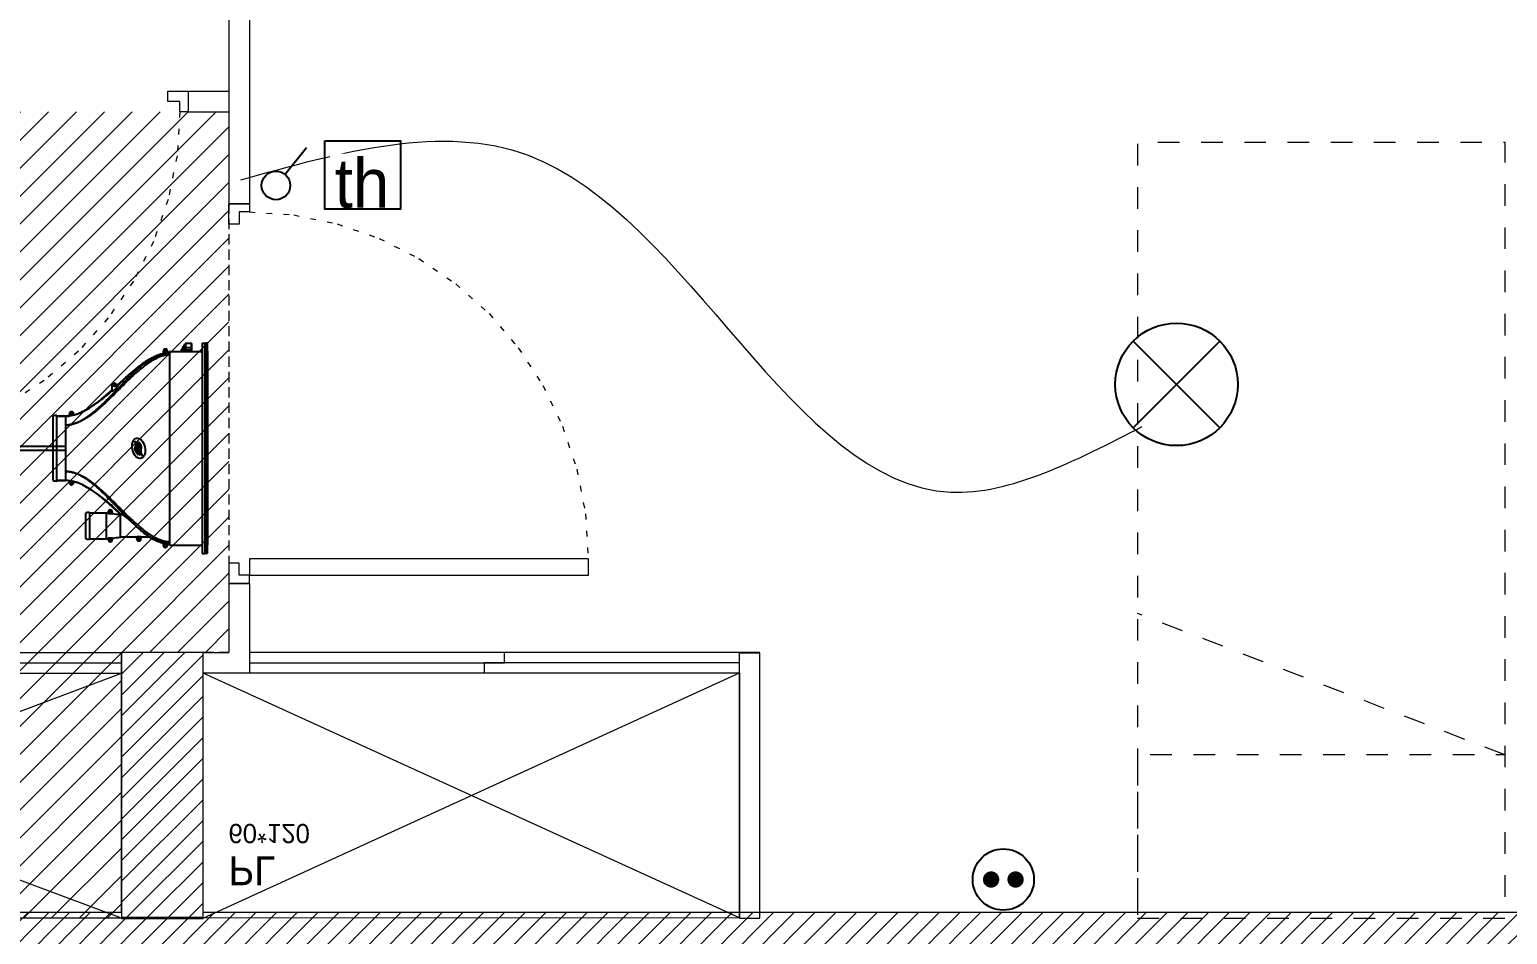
# Model space of a CAD drawing. Header units: centimetres. Extents: x 2666 to 9670, y 1889 to 5633.
# Drawn here: x 7097.7 to 7459.6, y 4221.7 to 4443.3 of the extents above; entities that cross this region are included whole.
import ezdxf

# ---------------------------------------------------------------- set-up
doc = ezdxf.new("R2010")
doc.units = ezdxf.units.CM
doc.header["$LTSCALE"] = 12.7
for name, pattern in [('Style de ligne -13', [0.295276, 0.19685, -0.098425]), ('Style de ligne -18', [0.328084, 0.109361, -0.218723]), ('VW-01', [0.83312, 0.41656, -0.41656])]:
    doc.linetypes.add(name, pattern=pattern)
for name, color, linetype, lineweight in [('B aménagement intérieur', 7, 'Continuous', 5), ('B Faux plafonds', 7, 'Continuous', 5), ('B GÈnÈral', 7, 'Continuous', 5), ('B Général', 7, 'Continuous', 5), ('C ANNOTATIONS-prestations', 7, 'Continuous', 5), ('prlm-ELEC-CFO', 1, 'Continuous', 25)]:
    doc.layers.add(name, color=color, linetype=linetype, lineweight=lineweight)
doc.layers.add('D SURFACES-shab', color=1, linetype='Continuous', lineweight=5, true_color=0xff0000)
doc.layers.add('prlm-CHAUFF', color=4, linetype='Continuous')
doc.styles.add('Eurostile', font='')
doc.styles.add('prlm-elec-cfa', font='comic.ttf', dxfattribs={"height": 12})
doc.styles.get('Eurostile').set_extended_font_data('Eurostile')
pattern_1 = [(45, (0, 0), (2.4253472, -2.6458333), [])]

# ---------------------------------------------------------------- blocks, each defined once
blk = doc.blocks.new('xi.PTCE')
at = {"layer": 'prlm-ELEC-CFO', "color": 0}
for points in [[(-10.61, 10.61), (10.61, -10.61)], [(10.61, 10.61), (-10.61, -10.61)]]:
    blk.add_lwpolyline(points, dxfattribs=at)
at = {"layer": 'prlm-ELEC-CFO', "color": 0, "linetype": 'ByBlock'}
blk.add_circle((0, 0), 15, dxfattribs=at)
blk = doc.blocks.new('xi.SA')
at = {"layer": 'prlm-ELEC-CFO', "color": 0}
blk.add_lwpolyline([(0.2, -1.28), (5.5, 5.28)], dxfattribs=at)
blk.add_circle((-2, -4), 3.5, dxfattribs=at)
blk = doc.blocks.new('xi.PC')
at = {"color": 0, "lineweight": 5}
blk.add_wipeout([(-7.5, -7.5), (7.5, -7.5), (7.5, 7.5), (-7.5, 7.5)], dxfattribs=at).dxf.layer = 'prlm-ELEC-CFO'
at = {"layer": 'prlm-ELEC-CFO', "color": 0, "linetype": 'ByBlock', "lineweight": 5, "const_width": 2}
for points in [[(-4, 0, 1), (-2, 0, 1)], [(2, 0, 1), (4, 0, 1)]]:
    blk.add_lwpolyline(points, format="xyb", close=True, dxfattribs=at)
at = {"layer": 'prlm-ELEC-CFO', "color": 0, "linetype": 'ByBlock', "lineweight": -2}
blk.add_circle((0, 0), 7.5, dxfattribs=at)
blk = doc.blocks.new('Lit 90.190')
at = {"layer": 'B Général', "color": 7, "linetype": 'VW-01', "lineweight": 5}
blk.add_line((45, 54.99), (-45, 20.35), dxfattribs=at)
at = {"layer": 'B Général', "linetype": 'VW-01', "flags": 128}
for points in [[(-45, 95), (45, 95), (45, -95), (-45, -95)], [(-45, 95), (45, 95), (45, 54.99), (-45, 54.99)]]:
    blk.add_lwpolyline(points, close=True, dxfattribs=at)
blk = doc.blocks.new('Groupe-10-1')
at = {"layer": 'B Général', "color": 7, "linetype": 'Continuous', "lineweight": 5}
for p, q in [((227.21, 326.37), (358.54, 266.26)), ((358.54, 326.26), (227.21, 266.31))]:
    blk.add_line(p, q, dxfattribs=at)
at = {"layer": 'B Général', "color": 7, "linetype": 'Continuous', "lineweight": 5, "flags": 128}
blk.add_lwpolyline([(358.54, 266.26), (358.54, 326.26), (227.21, 326.31), (227.21, 266.31)], dxfattribs=at)
at = {"layer": 'B Général', "color": 252, "linetype": 'Continuous', "lineweight": 5, "true_color": 0x888888, "flags": 128}
blk.add_lwpolyline([(358.54, 266.26), (358.54, 261.26), (238.54, 261.26), (238.54, 266.26)], close=True, dxfattribs=at)
at = {"layer": 'B Général', "color": 7, "linetype": 'Continuous', "lineweight": 5, "flags": 128}
for points in [[(358.54, 266.26), (358.54, 263.76), (296.04, 263.76), (296.04, 266.26)], [(301.04, 263.76), (301.04, 261.26), (238.54, 261.26), (238.54, 263.76)]]:
    blk.add_lwpolyline(points, close=True, dxfattribs=at)
at = {"layer": 'B Général', "color": 7, "insert": (233.4, 318.28), "char_height": 7.059, "attachment_point": 1, "line_spacing_factor": 0.894142, "style": 'Eurostile'}
blk.add_mtext('PL', dxfattribs=at)
at = {"layer": 'C ANNOTATIONS-prestations', "insert": (233.4, 305.58), "char_height": 4.706, "attachment_point": 4, "line_spacing_factor": 0.894142, "style": 'Eurostile'}
blk.add_mtext('60*120', dxfattribs=at)
blk = doc.blocks.new('Placard 60.160')
at = {"layer": 'B Général', "color": 7, "linetype": 'Continuous', "lineweight": 5}
for p, q in [((80, 30), (-80, -30)), ((-80, 30), (80, -30))]:
    blk.add_line(p, q, dxfattribs=at)
at = {"layer": 'B Général', "color": 7, "linetype": 'Continuous', "lineweight": 5, "flags": 128}
blk.add_lwpolyline([(80, -30), (80, 30), (-80, 30), (-80, -30)], dxfattribs=at)
at = {"layer": 'B Général', "color": 252, "linetype": 'Continuous', "lineweight": 5, "true_color": 0x888888, "flags": 128}
blk.add_lwpolyline([(80, -30), (80, -35), (-80, -35), (-80, -30)], close=True, dxfattribs=at)
at = {"layer": 'B Général', "color": 7, "linetype": 'Continuous', "lineweight": 5, "flags": 128}
for points in [[(2.5, -32.5), (2.5, -35), (-80, -35), (-80, -32.5)], [(80, -30), (80, -32.5), (-2.5, -32.5), (-2.5, -30)]]:
    blk.add_lwpolyline(points, close=True, dxfattribs=at)
at = {"layer": 'B Général', "color": 7, "insert": (-76.72, 17.52), "char_height": 7.059, "attachment_point": 1, "line_spacing_factor": 0.894142, "style": 'Eurostile'}
blk.add_mtext('Pl.', dxfattribs=at)
at = {"layer": 'C ANNOTATIONS-prestations', "insert": (-76.72, 6.72), "char_height": 4.706, "attachment_point": 4, "line_spacing_factor": 0.894142, "style": 'Eurostile'}
blk.add_mtext('60*160', dxfattribs=at)

msp = doc.modelspace()

# ---------------------------------------------------------------- hatches: boundary and pattern name
at = {"layer": 'B Faux plafonds', "linetype": 'Continuous', "lineweight": 5, "true_color": 0xaaaaaa}
h = msp.add_hatch(dxfattribs=at)
h.set_pattern_fill('F_P__SOFFITE', color=253, style=0, pattern_type=2)
h.set_pattern_definition([(45, (0, 0.2205), (-3.5277778, 3.3072917), [])])
h.paths.add_polyline_path([(6852.89, 4471.39), (6928.53, 4471.39), (6928.53, 4393.39), (6935.53, 4393.39), (6935.53, 4423.22), (7146.53, 4423.22), (7146.53, 4290.76), (7120.2, 4290.76), (7120.2, 4225.66), (6805.89, 4225.66), (6805.89, 4300.39), (6456.27, 4300.39), (6456.27, 4610.39), (6576.26, 4610.39), (6576.27, 4420.39), (6696.27, 4420.39), (6696.27, 4393.39), (6696.34, 4393.39), (6696.34, 4393.39), (6852.89, 4393.39)])
at = {"layer": 'B GÈnÈral', "linetype": 'Continuous', "lineweight": 5}
h = msp.add_hatch(dxfattribs=at)
h.set_pattern_fill('50_BETON', style=0, pattern_type=2)
h.set_pattern_definition(pattern_1)
h.paths.add_polyline_path([(7120.2, 4290.76), (7120.2, 4227.12), (7140.2, 4227.12), (7140.2, 4290.76)])
h = msp.add_hatch(dxfattribs=at)
h.set_pattern_fill('50_BETON', style=0, pattern_type=2)
h.set_pattern_definition(pattern_1)
h.paths.add_polyline_path([(7614.48, 4227.12), (6805.89, 4227.12), (6805.89, 4209.12), (7614.48, 4209.12)])

# ---------------------------------------------------------------- linework, layer by layer
at = {"layer": 'B aménagement intérieur', "color": 7, "linetype": 'Style de ligne -13', "lineweight": 5}
for p, q in [((7146.53, 4423.22), (7146.53, 4290.76)), ((7146.53, 4290.76), (7120.2, 4290.76)), ((7120.2, 4290.76), (7120.2, 4225.66)), ((7120.2, 4225.66), (6805.89, 4225.66))]:
    msp.add_line(p, q, dxfattribs=at)
at = {"layer": 'B Général', "color": 7, "linetype": 'Continuous', "lineweight": 13}
for p, q in [((7146.53, 4490.66), (7146.53, 4400.66)), ((7151.53, 4485.66), (7151.53, 4400.66)), ((7136.53, 4428.22), (7146.53, 4428.22)), ((7136.53, 4423.22), (7146.53, 4423.22)), ((7146.53, 4307.66), (7146.53, 4290.76)), ((7151.53, 4307.66), (7151.53, 4285.76)), ((7140.2, 4290.76), (7146.53, 4290.76)), ((7271.53, 4225.66), (7271.53, 4290.66)), ((7276.53, 4225.66), (7276.53, 4290.66)), ((7140.2, 4285.76), (7151.53, 4285.76))]:
    msp.add_line(p, q, dxfattribs=at)
at = {"layer": 'B Général', "color": 7, "linetype": 'Continuous', "lineweight": 5}
for p, q in [((7146.53, 4490.66), (7146.53, 4400.66)), ((7151.53, 4485.66), (7151.53, 4400.66)), ((7136.53, 4428.22), (7146.53, 4428.22)), ((7136.53, 4428.22), (7136.53, 4423.22)), ((7136.53, 4423.22), (7146.53, 4423.22)), ((7151.53, 4400.66), (7146.53, 4400.66)), ((7149.03, 4312.66), (7146.53, 4312.66)), ((7146.53, 4312.66), (7146.53, 4307.66)), ((7149.03, 4309.66), (7149.03, 4312.66)), ((7146.53, 4307.66), (7146.53, 4290.76)), ((7151.53, 4307.66), (7146.53, 4307.66)), ((7146.53, 4307.66), (7151.53, 4307.66)), ((7151.53, 4309.66), (7149.03, 4309.66)), ((7151.53, 4307.66), (7151.53, 4309.66)), ((7151.53, 4307.66), (7151.53, 4285.76)), ((7140.2, 4290.76), (7120.2, 4290.76)), ((7120.2, 4227.12), (7120.2, 4290.76)), ((7140.2, 4227.12), (7140.2, 4290.76)), ((7140.2, 4290.76), (7146.53, 4290.76)), ((7271.53, 4290.66), (7276.53, 4290.66)), ((7271.53, 4225.66), (7271.53, 4290.66)), ((7276.53, 4225.66), (7276.53, 4290.66)), ((7140.2, 4285.76), (7151.53, 4285.76)), ((6805.89, 4227.12), (7120.2, 4227.12)), ((7140.2, 4227.12), (7614.48, 4227.12)), ((7271.53, 4225.66), (7276.53, 4225.66))]:
    msp.add_line(p, q, dxfattribs=at)
at = {"layer": 'B Général', "linetype": 'Style de ligne -18', "lineweight": 5}
for p, q in [((7134.53, 4423.22), (7133.81, 4412.39)), ((7133.81, 4412.39), (7131.64, 4401.74)), ((7131.64, 4401.74), (7128.06, 4391.46)), ((7151.53, 4398.66), (7162.37, 4397.93)), ((7173.01, 4395.76), (7183.29, 4392.19)), ((7128.06, 4391.46), (7123.14, 4381.72)), ((7183.29, 4392.19), (7193.03, 4387.27)), ((7193.03, 4387.27), (7202.06, 4381.09)), ((7123.14, 4381.72), (7116.97, 4372.7)), ((7202.06, 4381.09), (7210.22, 4373.76)), ((7116.97, 4372.7), (7109.64, 4364.53)), ((7210.22, 4373.76), (7217.38, 4365.4)), ((7217.38, 4365.4), (7223.41, 4356.16)), ((7109.64, 4364.53), (7101.28, 4357.38)), ((7101.28, 4357.38), (7092.03, 4351.34)), ((7223.41, 4356.16), (7228.21, 4346.19)), ((7228.21, 4346.19), (7231.7, 4335.66)), ((7231.7, 4335.66), (7233.82, 4324.75)), ((7233.82, 4324.75), (7234.53, 4313.66))]:
    msp.add_line(p, q, dxfattribs=at)
at = {"layer": 'B Général'}
for p, q in [((7234.53, 4313.66), (7151.53, 4313.66)), ((7151.53, 4313.66), (7151.53, 4309.66)), ((7234.53, 4309.66), (7234.53, 4313.66)), ((7151.53, 4309.66), (7234.53, 4309.66))]:
    msp.add_line(p, q, dxfattribs=at)
at = {"layer": 'B Général', "color": 7, "linetype": 'Continuous', "lineweight": 18}
for p, q in [((7120.2, 4227.12), (7120.2, 4290.76)), ((7140.2, 4227.12), (7140.2, 4290.76)), ((6805.89, 4227.12), (7120.2, 4227.12)), ((7140.2, 4227.12), (7614.48, 4227.12))]:
    msp.add_line(p, q, dxfattribs=at)
at = {"layer": 'B Général', "color": 7, "linetype": 'Continuous', "lineweight": 35}
msp.add_line((7140.2, 4225.66), (7120.2, 4225.66), dxfattribs=at)
at = {"layer": 'B Général', "color": 7, "linetype": 'Continuous', "lineweight": 5, "flags": 128}
for points in [[(7136.53, 4423.22), (7134.53, 4423.22), (7134.53, 4425.72), (7131.53, 4425.72), (7131.53, 4428.22), (7136.53, 4428.22), (7136.53, 4428.22), (7136.53, 4428.22), (7136.53, 4423.94), (7136.53, 4423.94)], [(7151.53, 4400.66), (7151.53, 4398.66), (7149.03, 4398.66), (7149.03, 4395.66), (7146.53, 4395.66), (7146.53, 4400.66), (7146.53, 4400.66), (7146.53, 4400.66), (7150.82, 4400.66), (7150.82, 4400.66)]]:
    msp.add_lwpolyline(points, close=True, dxfattribs=at)
at = {"layer": 'D SURFACES-shab', "lineweight": 18}
for p, q in [((7120.2, 4290.76), (7120.2, 4225.66)), ((7276.53, 4290.76), (7271.53, 4290.76)), ((7140.2, 4285.76), (7151.53, 4285.76)), ((7120.2, 4225.66), (6805.89, 4225.66))]:
    msp.add_line(p, q, dxfattribs=at)
at = {"layer": 'prlm-CHAUFF', "ltscale": 50}
for p, q in [((7135.1, 4365.13), (7135.06, 4365.11)), ((7135.6, 4365.13), (7135.1, 4365.13)), ((7135.1, 4365.13), (7135.11, 4365.13)), ((7135.13, 4365.21), (7135.49, 4365.82)), ((7135.17, 4365.19), (7135.13, 4365.21)), ((7135.49, 4364.96), (7135.15, 4364.48)), ((7135.52, 4365.79), (7135.17, 4365.19)), ((7135.17, 4365.19), (7135.63, 4365.19)), ((7135.54, 4364.84), (7135.3, 4364.48)), ((7135.49, 4365.82), (7135.5, 4365.83)), ((7135.49, 4365.82), (7135.52, 4365.79)), ((7135.5, 4364.98), (7135.49, 4364.96)), ((7135.5, 4365.83), (7135.72, 4366.17)), ((7135.5, 4365.83), (7135.53, 4365.79)), ((7135.72, 4365.31), (7135.5, 4364.98)), ((7135.71, 4365.79), (7135.52, 4365.79)), ((7135.53, 4365.79), (7135.52, 4365.79)), ((7135.7, 4366.06), (7135.53, 4365.79)), ((7135.53, 4365.79), (7135.71, 4365.79)), ((7135.92, 4365.42), (7135.54, 4364.84)), ((7137.36, 4364.84), (7135.54, 4364.84)), ((7135.92, 4365.42), (7135.94, 4365.49)), ((7137.36, 4365.42), (7135.92, 4365.42)), ((7137.31, 4366.48), (7135.94, 4366.48)), ((7135.94, 4365.49), (7137.31, 4365.49)), ((7137.31, 4365.49), (7137.31, 4366.48)), ((7137.31, 4366.48), (7137.36, 4366.44)), ((7137.31, 4365.49), (7137.36, 4365.42)), ((7137.36, 4366.44), (7137.36, 4366.44)), ((7137.36, 4366.44), (7137.36, 4365.41)), ((7137.45, 4366.33), (7137.36, 4366.42)), ((7137.45, 4366.29), (7137.36, 4366.38)), ((7137.45, 4366.22), (7137.36, 4366.31)), ((7137.45, 4366.14), (7137.36, 4366.23)), ((7137.45, 4366.03), (7137.36, 4366.12)), ((7137.45, 4365.91), (7137.36, 4366)), ((7137.45, 4365.76), (7137.36, 4365.85)), ((7137.36, 4365.68), (7137.45, 4365.76)), ((7137.45, 4365.59), (7137.36, 4365.68)), ((7137.36, 4365.5), (7137.45, 4365.59)), ((7137.45, 4365.41), (7137.36, 4365.5)), ((7137.36, 4365.41), (7137.36, 4365.42)), ((7137.36, 4365.41), (7137.36, 4364.84)), ((7137.36, 4365.32), (7137.45, 4365.41)), ((7137.45, 4365.14), (7137.36, 4365.23)), ((7137.36, 4365.05), (7137.45, 4365.14)), ((7137.45, 4364.9), (7137.36, 4364.99)), ((7137.36, 4364.81), (7137.45, 4364.9)), ((7137.36, 4364.48), (7137.36, 4364.84)), ((7137.37, 4365.83), (7137.45, 4365.91)), ((7137.45, 4365.26), (7137.37, 4365.33)), ((7137.38, 4365.97), (7137.45, 4366.03)), ((7137.38, 4365.48), (7137.45, 4365.55)), ((7137.45, 4365.01), (7137.38, 4365.08)), ((7137.39, 4366.08), (7137.45, 4366.14)), ((7137.39, 4365.2), (7137.45, 4365.26)), ((7137.39, 4364.96), (7137.45, 4365.01)), ((7137.4, 4366.18), (7137.45, 4366.22)), ((7137.41, 4366.25), (7137.45, 4366.29)), ((7137.45, 4366.07), (7137.41, 4366.1)), ((7137.45, 4365.83), (7137.41, 4365.87)), ((7137.41, 4365.79), (7137.45, 4365.83)), ((7137.45, 4365.55), (7137.42, 4365.57)), ((7137.43, 4366.31), (7137.45, 4366.33)), ((7137.43, 4366.05), (7137.45, 4366.07)), ((7139.96, 4366.53), (7140.69, 4366.53)), ((7139.96, 4366.53), (7139.96, 4315.03)), ((7140.69, 4315.03), (7140.69, 4366.53)), ((7140.69, 4366.53), (7140.77, 4366.53)), ((7141.26, 4366.53), (7140.77, 4366.53)), ((7140.77, 4366.53), (7140.77, 4315.03)), ((7141.26, 4315.03), (7141.26, 4366.53)), ((7130.46, 4363.96), (7130.46, 4364.58)), ((7130.8, 4364.63), (7130.91, 4364.63)), ((7130.8, 4364.53), (7130.8, 4364.63)), ((7130.91, 4364.53), (7130.8, 4364.53)), ((7130.91, 4364.73), (7131.01, 4364.73)), ((7130.91, 4364.63), (7130.91, 4364.73)), ((7130.91, 4364.42), (7130.91, 4364.53)), ((7131.01, 4364.42), (7130.91, 4364.42)), ((7131.01, 4364.73), (7131.01, 4364.63)), ((7131.01, 4364.63), (7131.11, 4364.63)), ((7131.11, 4364.53), (7131.01, 4364.53)), ((7131.01, 4364.53), (7131.01, 4364.42)), ((7131.11, 4364.63), (7131.11, 4364.53)), ((7131.46, 4364.58), (7131.46, 4364.13)), ((7131.54, 4364.14), (7131.46, 4364.13)), ((7131.96, 4364.48), (7139.96, 4364.48)), ((7131.96, 4364.48), (7131.96, 4317.08)), ((7137.45, 4364.66), (7137.36, 4364.75)), ((7137.36, 4364.57), (7137.45, 4364.66)), ((7137.39, 4364.48), (7137.36, 4364.51)), ((7140.95, 4364.53), (7140.95, 4317.03)), ((7140.95, 4364.53), (7141.02, 4364.53)), ((7141.02, 4364.53), (7140.95, 4364.33)), ((7141.02, 4317.03), (7141.02, 4364.53)), ((7141.07, 4364.53), (7141.07, 4317.03)), ((7141.07, 4364.53), (7141.12, 4364.53)), ((7141.12, 4364.53), (7141.07, 4364.37)), ((7141.12, 4317.03), (7141.12, 4364.53)), ((7141.15, 4364.53), (7141.15, 4317.03)), ((7141.15, 4364.53), (7141.19, 4364.53)), ((7141.19, 4364.53), (7141.15, 4364.42)), ((7141.19, 4317.03), (7141.19, 4364.53)), ((7141.22, 4364.53), (7141.22, 4317.03)), ((7141.22, 4364.53), (7141.24, 4364.53)), ((7141.24, 4364.53), (7141.22, 4364.46)), ((7141.24, 4317.03), (7141.24, 4364.53)), ((7141.25, 4364.53), (7141.25, 4317.03)), ((7141.25, 4364.53), (7141.26, 4364.53)), ((7141.26, 4364.53), (7141.25, 4364.5)), ((7141.26, 4317.03), (7141.26, 4364.53)), ((7117.96, 4354.6), (7117.96, 4356.22)), ((7118.96, 4355.6), (7117.96, 4354.6)), ((7118.3, 4356.27), (7118.41, 4356.27)), ((7118.3, 4356.17), (7118.3, 4356.27)), ((7118.41, 4356.17), (7118.3, 4356.17)), ((7118.41, 4356.37), (7118.51, 4356.37)), ((7118.41, 4356.27), (7118.41, 4356.37)), ((7118.41, 4356.06), (7118.41, 4356.17)), ((7118.51, 4356.06), (7118.41, 4356.06)), ((7118.51, 4356.37), (7118.51, 4356.27)), ((7118.51, 4356.27), (7118.61, 4356.27)), ((7118.61, 4356.17), (7118.51, 4356.17)), ((7118.51, 4356.17), (7118.51, 4356.06)), ((7118.61, 4356.27), (7118.61, 4356.17)), ((7118.96, 4356.22), (7118.96, 4355.6)), ((7103.46, 4332.88), (7103.46, 4348.68)), ((7104.36, 4332.78), (7104.36, 4348.78)), ((7104.36, 4348.68), (7106.46, 4348.68)), ((7106.46, 4348.68), (7104.36, 4348.68)), ((7106.46, 4348.68), (7106.46, 4346.45)), ((7107.46, 4348.68), (7107.46, 4349.23)), ((7107.78, 4348.73), (7107.46, 4348.68)), ((7108.46, 4348.93), (7107.78, 4348.73)), ((7107.8, 4349.18), (7107.8, 4349.28)), ((7107.8, 4349.28), (7107.91, 4349.28)), ((7107.91, 4349.18), (7107.8, 4349.18)), ((7107.91, 4349.39), (7108.01, 4349.39)), ((7107.91, 4349.28), (7107.91, 4349.39)), ((7107.91, 4349.08), (7107.91, 4349.18)), ((7108.01, 4349.08), (7107.91, 4349.08)), ((7108.01, 4349.39), (7108.01, 4349.28)), ((7108.01, 4349.28), (7108.11, 4349.28)), ((7108.01, 4349.18), (7108.01, 4349.08)), ((7108.11, 4349.18), (7108.01, 4349.18)), ((7108.11, 4349.28), (7108.11, 4349.18)), ((7108.46, 4349.23), (7108.46, 4348.93)), ((7110.94, 4349.89), (7110.94, 4349.86)), ((7111.48, 4350.18), (7111.48, 4350.16)), ((7106.46, 4346.45), (7106.46, 4335.11)), ((7065.15, 4341.28), (7106.46, 4341.28)), ((7065.57, 4340.28), (7106.46, 4340.28)), ((7104.36, 4332.88), (7106.46, 4332.88)), ((7106.46, 4332.88), (7104.36, 4332.88)), ((7106.46, 4335.11), (7106.46, 4332.88)), ((7107.46, 4332.87), (7107.78, 4332.82)), ((7107.46, 4332.87), (7107.46, 4332.32)), ((7108.46, 4332.62), (7107.78, 4332.82)), ((7107.8, 4332.27), (7107.8, 4332.37)), ((7107.8, 4332.37), (7107.91, 4332.37)), ((7107.91, 4332.27), (7107.8, 4332.27)), ((7107.91, 4332.47), (7108.01, 4332.47)), ((7107.91, 4332.37), (7107.91, 4332.47)), ((7107.91, 4332.16), (7107.91, 4332.27)), ((7108.01, 4332.47), (7108.01, 4332.37)), ((7108.01, 4332.37), (7108.11, 4332.37)), ((7108.01, 4332.27), (7108.01, 4332.16)), ((7108.11, 4332.27), (7108.01, 4332.27)), ((7108.11, 4332.37), (7108.11, 4332.27)), ((7108.46, 4332.32), (7108.46, 4332.62)), ((7108.01, 4332.16), (7107.91, 4332.16)), ((7111.48, 4331.37), (7111.48, 4331.37)), ((7112.36, 4325.03), (7112.36, 4318.53)), ((7116.96, 4324.74), (7116.96, 4325.18)), ((7117.3, 4325.23), (7117.41, 4325.23)), ((7117.3, 4325.13), (7117.3, 4325.23)), ((7117.41, 4325.13), (7117.3, 4325.13)), ((7117.41, 4325.33), (7117.51, 4325.33)), ((7117.41, 4325.23), (7117.41, 4325.33)), ((7117.41, 4325.02), (7117.41, 4325.13)), ((7117.51, 4325.02), (7117.41, 4325.02)), ((7117.51, 4325.33), (7117.51, 4325.23)), ((7117.51, 4325.23), (7117.61, 4325.23)), ((7117.61, 4325.13), (7117.51, 4325.13)), ((7117.51, 4325.13), (7117.51, 4325.02)), ((7117.61, 4325.23), (7117.61, 4325.13)), ((7120.11, 4324.58), (7117.96, 4326.65)), ((7117.96, 4326.65), (7120.11, 4324.58)), ((7117.96, 4325.18), (7117.96, 4324.63)), ((7111.46, 4318.63), (7111.46, 4324.93)), ((7112.36, 4324.93), (7116.46, 4324.93)), ((7112.36, 4324.93), (7116.46, 4324.93)), ((7116.46, 4324.93), (7116.46, 4318.63)), ((7117.9, 4324.63), (7116.96, 4324.74)), ((7117.96, 4324.63), (7117.9, 4324.63)), ((7120.11, 4324.58), (7119.96, 4324.58)), ((7119.96, 4318.98), (7119.96, 4324.58)), ((7120.11, 4324.58), (7119.96, 4324.58)), ((7112.36, 4318.63), (7116.46, 4318.63)), ((7112.36, 4318.63), (7116.46, 4318.63)), ((7116.96, 4318.81), (7117.9, 4318.93)), ((7116.96, 4318.38), (7116.96, 4318.81)), ((7117.3, 4318.33), (7117.3, 4318.43)), ((7117.3, 4318.43), (7117.41, 4318.43)), ((7117.41, 4318.33), (7117.3, 4318.33)), ((7117.41, 4318.53), (7117.51, 4318.53)), ((7117.41, 4318.43), (7117.41, 4318.53)), ((7117.41, 4318.22), (7117.41, 4318.33)), ((7117.51, 4318.22), (7117.41, 4318.22)), ((7117.51, 4318.53), (7117.51, 4318.43)), ((7117.51, 4318.43), (7117.61, 4318.43)), ((7117.51, 4318.33), (7117.51, 4318.22)), ((7117.61, 4318.33), (7117.51, 4318.33)), ((7117.61, 4318.43), (7117.61, 4318.33)), ((7117.9, 4318.93), (7117.96, 4318.93)), ((7117.96, 4318.93), (7117.96, 4318.38)), ((7123.96, 4318.98), (7119.96, 4318.98)), ((7123.96, 4318.98), (7119.96, 4318.98)), ((7123.96, 4319.13), (7124.96, 4319.13)), ((7123.96, 4318.58), (7123.96, 4319.13)), ((7124.3, 4318.53), (7124.3, 4318.63)), ((7124.3, 4318.63), (7124.41, 4318.63)), ((7124.41, 4318.53), (7124.3, 4318.53)), ((7124.41, 4318.73), (7124.51, 4318.73)), ((7124.41, 4318.63), (7124.41, 4318.73)), ((7124.41, 4318.42), (7124.41, 4318.53)), ((7124.51, 4318.42), (7124.41, 4318.42)), ((7124.51, 4318.73), (7124.51, 4318.63)), ((7124.51, 4318.63), (7124.61, 4318.63)), ((7124.61, 4318.53), (7124.51, 4318.53)), ((7124.51, 4318.53), (7124.51, 4318.42)), ((7124.61, 4318.63), (7124.61, 4318.53)), ((7124.96, 4319.13), (7124.96, 4318.58)), ((7127.08, 4318.98), (7124.96, 4318.98)), ((7127.08, 4318.98), (7124.96, 4318.98)), ((7130.46, 4316.98), (7130.46, 4317.59)), ((7130.8, 4317.03), (7130.91, 4317.03)), ((7130.8, 4316.93), (7130.8, 4317.03)), ((7130.91, 4316.93), (7130.8, 4316.93)), ((7130.91, 4317.13), (7131.01, 4317.13)), ((7130.91, 4317.03), (7130.91, 4317.13)), ((7130.91, 4316.82), (7130.91, 4316.93)), ((7131.01, 4316.82), (7130.91, 4316.82)), ((7131.01, 4317.13), (7131.01, 4317.03)), ((7131.01, 4317.03), (7131.11, 4317.03)), ((7131.11, 4316.93), (7131.01, 4316.93)), ((7131.01, 4316.93), (7131.01, 4316.82)), ((7131.11, 4317.03), (7131.11, 4316.93)), ((7131.54, 4317.41), (7131.46, 4317.42)), ((7131.46, 4317.42), (7131.46, 4316.98)), ((7131.96, 4317.08), (7139.96, 4317.08)), ((7139.96, 4315.03), (7140.69, 4315.03)), ((7140.77, 4315.03), (7140.69, 4315.03)), ((7141.26, 4315.03), (7140.77, 4315.03)), ((7140.95, 4317.23), (7141.02, 4317.03)), ((7141.02, 4317.03), (7140.95, 4317.03)), ((7141.07, 4317.18), (7141.12, 4317.03)), ((7141.12, 4317.03), (7141.07, 4317.03)), ((7141.15, 4317.14), (7141.19, 4317.03)), ((7141.19, 4317.03), (7141.15, 4317.03)), ((7141.22, 4317.09), (7141.24, 4317.03)), ((7141.24, 4317.03), (7141.22, 4317.03)), ((7141.25, 4317.05), (7141.26, 4317.03)), ((7141.26, 4317.03), (7141.25, 4317.03))]:
    msp.add_line(p, q, dxfattribs=at)
for centre, radius in [((7130.96, 4364.58), 0.3), ((7130.96, 4364.58), 0.25), ((7118.46, 4356.22), 0.3), ((7118.46, 4356.22), 0.25), ((7107.96, 4349.23), 0.3), ((7107.96, 4349.23), 0.25), ((7107.96, 4332.32), 0.3), ((7107.96, 4332.32), 0.25), ((7117.46, 4325.18), 0.3), ((7117.46, 4325.18), 0.25), ((7117.46, 4318.38), 0.3), ((7117.46, 4318.38), 0.25), ((7124.46, 4318.58), 0.3), ((7124.46, 4318.58), 0.25), ((7130.96, 4316.98), 0.3), ((7130.96, 4316.98), 0.25)]:
    msp.add_circle(centre, radius, dxfattribs=at)
for centre, radius, start, end in [((7130.96, 4364.58), 0.5, 0, 180), ((7147.19, 4358.42), 13.85, 151.9182, 154.0515), ((7146.84, 4358.54), 13.43, 152.115, 153.7632), ((7145.99, 4359.06), 12.5, 151.3177, 151.5903), ((7134.5, 4365.53), 0.703, 323.033, 332.9325), ((7134.85, 4365.5), 0.448, 304.6713, 315.4982), ((7135.04, 4366.66), 0.836, 324.1326, 329.2425), ((7145.99, 4359.06), 12.5, 143.7494, 145.0637), ((7091.9, 4383.91), 39, 300.1399, 310.6113), ((7091.89, 4383.91), 39, 302.5506, 310.6113), ((7109.86, 4363.29), 11.66, 309.5755, 314.0299), ((7109.63, 4363.54), 11.99, 309.6381, 313.9674), ((7118.46, 4356.22), 0.5, 0, 180), ((7104.98, 4361.88), 13.43, 282.9954, 306.0824), ((7104.12, 4346.79), 2, 83.2559, 109.4245), ((7104.12, 4346.79), 2, 83.2559, 109.4245), ((7106.45, 4356.44), 7.77, 270.0577, 277.4544), ((7106.45, 4356.5), 7.82, 270.0736, 277.4237), ((7106.47, 4355.89), 7.25, 269.9215, 277.8382), ((7107.96, 4349.23), 0.5, 0, 180), ((7105.63, 4359.93), 11.35, 284.4106, 297.8626), ((7101.79, 4367.69), 20.01, 297.2018, 298.9518), ((7104.12, 4334.76), 2, 250.5755, 276.7441), ((7104.12, 4334.76), 2, 250.5755, 276.7441), ((7106.45, 4325.11), 7.77, 82.5456, 89.9423), ((7106.45, 4325.05), 7.82, 82.5763, 89.9264), ((7106.47, 4325.71), 7.17, 83.9053, 90.1157), ((7106.47, 4325.71), 7.17, 82.0923, 83.5448), ((7107.96, 4332.32), 0.5, 180, 0), ((7105.49, 4321.26), 11.74, 62.3321, 75.441), ((7105.63, 4321.62), 11.35, 62.1374, 75.6929), ((7101.79, 4313.86), 20.01, 61.0483, 62.7983), ((7101.79, 4313.86), 20.01, 61.0482, 62.7982), ((7091.89, 4297.64), 39, 49.3887, 59.86), ((7091.9, 4297.64), 39, 49.3887, 59.8601), ((7112.12, 4323.04), 2, 83.2559, 109.4245), ((7112.12, 4323.04), 2, 83.2559, 109.4245), ((7117.46, 4325.18), 0.5, 0, 180), ((7109.86, 4318.27), 11.66, 45.9701, 50.4245), ((7109.63, 4318.01), 11.99, 46.0326, 50.3619), ((7099.91, 4296.03), 35.1, 45.7111, 49.5265), ((7112.12, 4320.51), 2, 250.5755, 276.7441), ((7112.12, 4320.51), 2, 250.5755, 276.7441), ((7117.46, 4318.38), 0.5, 180, 0), ((7124.46, 4318.58), 0.5, 180, 0), ((7140.73, 4338.29), 23.65, 226.4099, 234.7501), ((7133.32, 4329.36), 12.12, 253.7263, 256.3852), ((7130.96, 4316.98), 0.5, 180, 0)]:
    msp.add_arc(centre, radius, start, end, dxfattribs=at)
msp.add_ellipse((7124.41, 4340.78), major_axis=(-0.57, 2.49), ratio=0.600775, dxfattribs=at)
for points, knots in [([(7135, 4365.01), (7135, 4365.01), (7135, 4365), (7134.99, 4364.99), (7134.99, 4364.98), (7134.98, 4364.97), (7134.98, 4364.95), (7134.98, 4364.94), (7134.97, 4364.92), (7134.97, 4364.91), (7134.97, 4364.89), (7134.97, 4364.87), (7134.97, 4364.85), (7134.97, 4364.83), (7134.97, 4364.79), (7134.97, 4364.75), (7134.98, 4364.71), (7134.98, 4364.66), (7134.99, 4364.61), (7135, 4364.56), (7135.01, 4364.52), (7135.01, 4364.49), (7135.01, 4364.48)], [0.1059402, 0.1059402, 0.1059402, 0.1059402, 0.1359504, 0.1694868, 0.202886, 0.2361704, 0.2693627, 0.3024859, 0.3355633, 0.3686184, 0.401675, 0.434757, 0.4678887, 0.5010941, 0.5629781, 0.6246926, 0.6863942, 0.7482374, 0.8103737, 0.8729511, 0.9361135, 0.9654522, 0.9654522, 0.9654522, 0.9654522]), ([(7135.05, 4364.48), (7135.05, 4364.48), (7135.05, 4364.5), (7135.04, 4364.52), (7135.04, 4364.55), (7135.03, 4364.58), (7135.02, 4364.61), (7135.02, 4364.64), (7135.02, 4364.67), (7135.01, 4364.69), (7135.01, 4364.72), (7135, 4364.75), (7135, 4364.77), (7135, 4364.79), (7135, 4364.82), (7135, 4364.84), (7135, 4364.86), (7135, 4364.89), (7135, 4364.92), (7135, 4364.95), (7135, 4364.98), (7135.01, 4365.01), (7135.02, 4365.04), (7135.03, 4365.06), (7135.04, 4365.08), (7135.05, 4365.1), (7135.06, 4365.1), (7135.06, 4365.11)], [0.053874, 0.053874, 0.053874, 0.053874, 0.0607104, 0.0907643, 0.1206402, 0.1503557, 0.1799287, 0.2093776, 0.238721, 0.2679778, 0.2971672, 0.3263086, 0.3554219, 0.3845269, 0.4136437, 0.4427926, 0.4719939, 0.5012681, 0.5562327, 0.6110034, 0.6657154, 0.7205017, 0.7754929, 0.8308166, 0.8865967, 0.9429527, 1, 1, 1, 1]), ([(7135.1, 4365.13), (7135.1, 4365.13), (7135.1, 4365.12), (7135.09, 4365.12), (7135.08, 4365.11), (7135.07, 4365.1), (7135.07, 4365.09), (7135.06, 4365.08), (7135.06, 4365.07), (7135.05, 4365.05), (7135.05, 4365.04), (7135.05, 4365.03), (7135.04, 4365.01), (7135.04, 4364.99), (7135.04, 4364.98), (7135.04, 4364.96), (7135.04, 4364.94), (7135.04, 4364.92), (7135.03, 4364.9), (7135.04, 4364.87), (7135.04, 4364.82), (7135.04, 4364.78), (7135.05, 4364.73), (7135.06, 4364.68), (7135.06, 4364.62), (7135.08, 4364.57), (7135.09, 4364.52), (7135.09, 4364.49), (7135.09, 4364.48)], [0, 0, 0, 0, 0.0300773, 0.0600539, 0.0899314, 0.1197114, 0.1493956, 0.1789856, 0.2084831, 0.2378898, 0.2672073, 0.2964374, 0.3255817, 0.3546421, 0.3836203, 0.4125181, 0.4413372, 0.4700795, 0.4987468, 0.5532579, 0.6080368, 0.6630958, 0.7184471, 0.7741027, 0.8300742, 0.8863734, 0.9430116, 0.9677174, 0.9677174, 0.9677174, 0.9677174]), ([(7135.75, 4366.22), (7135.75, 4366.22), (7135.74, 4366.21), (7135.74, 4366.2), (7135.73, 4366.19), (7135.72, 4366.18), (7135.72, 4366.16), (7135.72, 4366.15), (7135.71, 4366.13), (7135.71, 4366.12), (7135.7, 4366.1), (7135.7, 4366.08), (7135.7, 4366.06), (7135.7, 4366.04), (7135.7, 4366.02), (7135.7, 4366), (7135.69, 4365.98), (7135.69, 4365.95), (7135.7, 4365.91), (7135.7, 4365.86), (7135.7, 4365.81), (7135.71, 4365.75), (7135.71, 4365.69), (7135.72, 4365.63), (7135.73, 4365.56), (7135.74, 4365.5), (7135.75, 4365.45), (7135.76, 4365.43)], [0.0304712, 0.0304712, 0.0304712, 0.0304712, 0.0599457, 0.0897682, 0.1195016, 0.1491541, 0.1787343, 0.2082505, 0.2377114, 0.2671256, 0.2965018, 0.3258487, 0.355175, 0.3844897, 0.4138015, 0.4431194, 0.4724522, 0.5018089, 0.5568669, 0.611863, 0.6668562, 0.7219052, 0.7770682, 0.8324028, 0.8879658, 0.9438132, 1, 1, 1, 1]), ([(7135.76, 4365.43), (7135.76, 4365.42), (7135.76, 4365.42), (7135.76, 4365.42), (7135.76, 4365.41), (7135.76, 4365.4), (7135.75, 4365.4), (7135.75, 4365.39), (7135.75, 4365.38), (7135.75, 4365.37), (7135.74, 4365.35), (7135.73, 4365.33), (7135.72, 4365.32), (7135.72, 4365.31)], [0, 0, 0, 0, 0.061789, 0.122374, 0.182441, 0.242697, 0.303842, 0.366548, 0.43144, 0.49908, 0.668346, 0.832646, 1, 1, 1, 1]), ([(7135.94, 4366.48), (7135.92, 4366.46), (7135.89, 4366.43), (7135.86, 4366.32), (7135.86, 4366.26), (7135.86, 4366.13), (7135.86, 4366.08), (7135.87, 4365.99), (7135.87, 4365.93), (7135.89, 4365.76), (7135.92, 4365.63), (7135.94, 4365.49)], [0, 0, 0, 0, 0.25, 0.25, 0.5, 0.5, 0.625, 0.625, 0.75, 0.75, 1, 1, 1, 1]), ([(7106.46, 4346.45), (7106.63, 4346.45), (7106.8, 4346.45), (7107.14, 4346.48), (7107.31, 4346.5), (7107.82, 4346.58), (7108.16, 4346.66), (7108.81, 4346.86), (7109.14, 4346.97), (7109.77, 4347.24), (7110.07, 4347.39), (7110.97, 4347.87), (7111.54, 4348.24), (7112.62, 4349.01), (7113.14, 4349.42), (7114.66, 4350.7), (7115.62, 4351.62), (7117.5, 4353.5), (7118.42, 4354.46), (7120.27, 4356.38), (7121.19, 4357.34), (7123.09, 4359.21), (7124.06, 4360.11), (7125.6, 4361.37), (7126.13, 4361.77), (7126.96, 4362.33), (7127.24, 4362.51), (7127.81, 4362.85), (7128.11, 4363.01), (7129.01, 4363.47), (7129.62, 4363.72), (7130.58, 4363.98), (7130.91, 4364.05), (7131.48, 4364.14), (7131.72, 4364.16), (7131.96, 4364.17)], [0, 0, 0, 0, 0.015625, 0.015625, 0.03125, 0.03125, 0.0625, 0.0625, 0.09375, 0.09375, 0.125, 0.125, 0.1875, 0.1875, 0.25, 0.25, 0.375, 0.375, 0.5, 0.5, 0.625, 0.625, 0.75, 0.75, 0.8125, 0.8125, 0.84375, 0.84375, 0.875, 0.875, 0.9375, 0.9375, 0.96875, 0.96875, 0.9908046, 0.9908046, 0.9908046, 0.9908046]), ([(7131.96, 4363.67), (7131.72, 4363.66), (7131.48, 4363.63), (7130.92, 4363.55), (7130.6, 4363.48), (7129.65, 4363.2), (7129.04, 4362.95), (7128.15, 4362.49), (7127.86, 4362.33), (7127.3, 4361.99), (7127.02, 4361.81), (7126.21, 4361.25), (7125.68, 4360.85), (7124.15, 4359.62), (7123.18, 4358.73), (7121.28, 4356.9), (7120.36, 4355.96), (7118.5, 4354.09), (7117.57, 4353.16), (7115.66, 4351.35), (7114.69, 4350.47), (7113.15, 4349.24), (7112.62, 4348.85), (7111.52, 4348.12), (7110.96, 4347.78), (7110.05, 4347.33), (7109.74, 4347.19), (7109.11, 4346.94), (7108.79, 4346.83), (7108.14, 4346.64), (7107.81, 4346.57), (7107.3, 4346.5), (7107.13, 4346.48), (7106.8, 4346.45), (7106.63, 4346.45), (7106.46, 4346.45)], [0.0092808, 0.0092808, 0.0092808, 0.0092808, 0.03125, 0.03125, 0.0625, 0.0625, 0.125, 0.125, 0.15625, 0.15625, 0.1875, 0.1875, 0.25, 0.25, 0.375, 0.375, 0.5, 0.5, 0.625, 0.625, 0.75, 0.75, 0.8125, 0.8125, 0.875, 0.875, 0.90625, 0.90625, 0.9375, 0.9375, 0.96875, 0.96875, 0.984375, 0.984375, 1, 1, 1, 1]), ([(7130.46, 4363.97), (7130.17, 4363.9), (7129.88, 4363.82), (7129.32, 4363.64), (7129.04, 4363.53), (7128.21, 4363.19), (7127.69, 4362.92), (7126.66, 4362.34), (7126.16, 4362.02), (7125.18, 4361.35), (7124.71, 4360.99), (7123.31, 4359.89), (7122.42, 4359.11), (7120.67, 4357.51), (7119.81, 4356.69), (7118.96, 4355.87)], [0, 0, 0, 0, 0.0625, 0.0625, 0.125, 0.125, 0.25, 0.25, 0.375, 0.375, 0.5, 0.5, 0.75, 0.75, 1, 1, 1, 1]), ([(7126.41, 4362.18), (7126.25, 4362.07), (7125.75, 4361.75), (7124.94, 4361.18), (7123.97, 4360.44), (7123, 4359.65), (7121.92, 4358.73), (7120.74, 4357.68), (7119.72, 4356.75), (7119.12, 4356.21), (7118.96, 4356.06)], [0.1694223, 0.1694223, 0.1694223, 0.1694223, 0.1906001, 0.2339285, 0.2787061, 0.3247019, 0.3716424, 0.4351709, 0.4991397, 0.523565, 0.523565, 0.523565, 0.523565]), ([(7117.96, 4355.16), (7117.6, 4354.84), (7116.82, 4354.14), (7115.6, 4353.1), (7114.42, 4352.15), (7113.34, 4351.36), (7112.37, 4350.7), (7111.43, 4350.15), (7110.81, 4349.83), (7110.52, 4349.69)], [0.5730592, 0.5730592, 0.5730592, 0.5730592, 0.626259, 0.6884084, 0.7489718, 0.7930827, 0.8358988, 0.8773199, 0.9123747, 0.9123747, 0.9123747, 0.9123747]), ([(7124.29, 4339.15), (7123.57, 4339.87), (7123.47, 4340.25), (7123.51, 4340.64), (7123.58, 4341.25), (7123.98, 4341.9), (7123.4, 4342.63)], [0, 0, 0, 0, 0.389075, 0.389075, 0.389075, 1, 1, 1, 1]), ([(7125.33, 4338.84), (7124.61, 4339.56), (7124.52, 4339.94), (7124.56, 4340.33), (7124.62, 4340.94), (7125.03, 4341.59), (7124.45, 4342.32)], [0, 0, 0, 0, 0.389075, 0.389075, 0.389075, 1, 1, 1, 1]), ([(7106.46, 4335.11), (7106.63, 4335.1), (7106.8, 4335.1), (7107.14, 4335.07), (7107.31, 4335.06), (7107.81, 4334.98), (7108.14, 4334.91), (7108.8, 4334.73), (7109.12, 4334.62), (7109.74, 4334.37), (7110.05, 4334.23), (7110.96, 4333.77), (7111.52, 4333.43), (7112.62, 4332.7), (7113.15, 4332.31), (7114.69, 4331.09), (7115.66, 4330.21), (7117.57, 4328.39), (7118.5, 4327.46), (7120.36, 4325.59), (7121.28, 4324.65), (7123.18, 4322.83), (7124.15, 4321.94), (7125.68, 4320.7), (7126.21, 4320.3), (7127.02, 4319.75), (7127.3, 4319.57), (7127.86, 4319.22), (7128.15, 4319.06), (7129.04, 4318.6), (7129.65, 4318.35), (7130.6, 4318.08), (7130.92, 4318), (7131.48, 4317.92), (7131.72, 4317.89), (7131.96, 4317.88)], [0, 0, 0, 0, 0.015625, 0.015625, 0.03125, 0.03125, 0.0625, 0.0625, 0.09375, 0.09375, 0.125, 0.125, 0.1875, 0.1875, 0.25, 0.25, 0.375, 0.375, 0.5, 0.5, 0.625, 0.625, 0.75, 0.75, 0.8125, 0.8125, 0.84375, 0.84375, 0.875, 0.875, 0.9375, 0.9375, 0.96875, 0.96875, 0.9907189, 0.9907189, 0.9907189, 0.9907189]), ([(7122.7, 4322.74), (7121.45, 4323.93), (7120.25, 4325.18), (7117.86, 4327.68), (7116.66, 4328.93), (7114.79, 4330.71), (7114.15, 4331.29), (7112.82, 4332.39), (7112.14, 4332.91), (7111.05, 4333.62), (7110.67, 4333.84), (7109.89, 4334.26), (7109.48, 4334.44), (7108.65, 4334.76), (7108.22, 4334.88), (7107.57, 4335.01), (7107.34, 4335.05), (7107.01, 4335.08), (7106.9, 4335.09), (7106.68, 4335.1), (7106.57, 4335.1), (7106.46, 4335.11)], [0, 0, 0, 0, 0.25, 0.25, 0.5, 0.5, 0.625, 0.625, 0.75, 0.75, 0.8125, 0.8125, 0.875, 0.875, 0.9375, 0.9375, 0.96875, 0.96875, 0.984375, 0.984375, 1, 1, 1, 1]), ([(7110.5, 4331.87), (7110.84, 4331.72), (7111.55, 4331.35), (7112.6, 4330.7), (7113.69, 4329.95), (7114.77, 4329.12), (7115.85, 4328.24), (7117.14, 4327.13), (7118.5, 4325.91), (7119.52, 4324.97), (7119.96, 4324.57)], [0.1568082, 0.1568082, 0.1568082, 0.1568082, 0.2305418, 0.3149874, 0.4025619, 0.4929385, 0.5856877, 0.6803551, 0.8317746, 0.9509578, 0.9509578, 0.9509578, 0.9509578]), ([(7122.7, 4322.74), (7122.43, 4322.97), (7122.17, 4323.19), (7121.66, 4323.61), (7121.41, 4323.8), (7120.93, 4324.14), (7120.71, 4324.29), (7120.42, 4324.45), (7120.34, 4324.5), (7120.2, 4324.56), (7120.15, 4324.58), (7120.11, 4324.58)], [0, 0, 0, 0, 0.25, 0.25, 0.5, 0.5, 0.75, 0.75, 0.875, 0.875, 1, 1, 1, 1]), ([(7131.96, 4317.38), (7131.68, 4317.4), (7131.4, 4317.42), (7130.77, 4317.53), (7130.41, 4317.61), (7129.35, 4317.94), (7128.67, 4318.24), (7127.36, 4318.95), (7126.74, 4319.36), (7125.55, 4320.22), (7124.98, 4320.68), (7124.42, 4321.16)], [0.0331631, 0.0331631, 0.0331631, 0.0331631, 0.125, 0.125, 0.25, 0.25, 0.5, 0.5, 0.75, 0.75, 1, 1, 1, 1]), ([(7130.46, 4317.59), (7130.16, 4317.65), (7129.87, 4317.74), (7129.43, 4317.88), (7129.28, 4317.93), (7129, 4318.04), (7128.85, 4318.1), (7128.43, 4318.28), (7128.15, 4318.41), (7127.61, 4318.68), (7127.34, 4318.82), (7127.08, 4318.98)], [0, 0, 0, 0, 0.25, 0.25, 0.375, 0.375, 0.5, 0.5, 0.75, 0.75, 1, 1, 1, 1]), ([(7127.08, 4318.98), (7127.36, 4318.82), (7127.64, 4318.66), (7128.22, 4318.38), (7128.51, 4318.24), (7129.1, 4318), (7129.41, 4317.88), (7129.79, 4317.77), (7129.86, 4317.74), (7129.93, 4317.72)], [0, 0, 0, 0, 0.25, 0.25, 0.5, 0.5, 0.75, 0.75, 0.8062429, 0.8062429, 0.8062429, 0.8062429])]:
    msp.add_open_spline(points, degree=3, knots=knots, dxfattribs=at)
for points in [[(7131.46, 4364.13), (7131.12, 4364.1), (7130.79, 4364.04), (7130.46, 4363.96)], [(7123.4, 4342.63), (7124.34, 4341.81), (7123.93, 4341.16), (7123.87, 4340.54)], [(7123.87, 4340.54), (7123.83, 4340.15), (7123.93, 4339.77), (7124.29, 4339.15)], [(7124.02, 4340.48), (7124.09, 4341.1), (7124.49, 4341.74), (7123.92, 4342.48)], [(7123.92, 4342.48), (7124.85, 4341.65), (7124.45, 4341), (7124.38, 4340.39)], [(7124.8, 4339), (7124.08, 4339.72), (7123.98, 4340.09), (7124.02, 4340.48)], [(7124.38, 4340.39), (7124.34, 4339.99), (7124.44, 4339.62), (7124.8, 4339)], [(7124.45, 4342.32), (7125.39, 4341.5), (7124.98, 4340.85), (7124.91, 4340.23)], [(7124.91, 4340.23), (7124.87, 4339.84), (7124.97, 4339.46), (7125.33, 4338.84)], [(7116.46, 4324.93), (7116.62, 4324.93), (7116.79, 4324.92), (7116.96, 4324.91)], [(7116.46, 4324.93), (7116.62, 4324.93), (7116.79, 4324.92), (7116.96, 4324.91)], [(7117.96, 4324.79), (7118.62, 4324.69), (7119.29, 4324.58), (7119.96, 4324.58)], [(7117.96, 4324.79), (7118.62, 4324.69), (7119.29, 4324.58), (7119.96, 4324.58)], [(7116.46, 4318.63), (7116.62, 4318.63), (7116.79, 4318.63), (7116.96, 4318.65)], [(7116.46, 4318.63), (7116.62, 4318.63), (7116.79, 4318.63), (7116.96, 4318.65)], [(7117.96, 4318.76), (7118.62, 4318.86), (7119.29, 4318.98), (7119.96, 4318.98)], [(7117.96, 4318.76), (7118.62, 4318.86), (7119.29, 4318.98), (7119.96, 4318.98)], [(7130.46, 4317.59), (7130.79, 4317.51), (7131.12, 4317.46), (7131.46, 4317.42)]]:
    msp.add_open_spline(points, degree=3, dxfattribs=at)
at = {"layer": 'prlm-ELEC-CFO', "lineweight": 13}
msp.add_spline([(7149.44, 4406.54), (7219.79, 4412.57), (7323.31, 4330.03), (7370.17, 4346.11)], degree=3, dxfattribs=at)

# ---------------------------------------------------------------- block references
at = {"layer": 'B Général', "color": 7, "extrusion": (0, 0, -1), "zscale": -1, "rotation": 180}
for name, p in [('Lit 90.190', (-7414.05, 4320.66)), ('Placard 60.160', (-7040.2, 4255.66)), ('Groupe-10-1', (-6912.99, 4552.02))]:
    msp.add_blockref(name, p, dxfattribs=at)
at = {"layer": 'prlm-ELEC-CFO'}
for name, p in [('xi.SA', (7160.02, 4409.15)), ('xi.PTCE', (7378.57, 4356.42))]:
    msp.add_blockref(name, p, dxfattribs=at)

# ---------------------------------------------------------------- next in the draw order: block references
msp.add_blockref('xi.PC', (7336.16, 4235.14), dxfattribs=at)

# ---------------------------------------------------------------- next in the draw order: texts
at = {"layer": 'prlm-ELEC-CFO', "lineweight": 20, "insert": (7179.12, 4405.64), "char_height": 12, "attachment_point": 5, "line_spacing_factor": 0.8, "style": 'prlm-elec-cfa', "bg_fill": 3, "box_fill_scale": 1.1, "bg_fill_color": 256, "bg_fill_transparency": 0}
msp.add_mtext('th', dxfattribs=at)

# ---------------------------------------------------------------- next in the draw order: linework, layer by layer
at = {"layer": 'B Général', "linetype": 'Style de ligne -18', "lineweight": 5}
msp.add_line((7162.37, 4397.93), (7173.01, 4395.76), dxfattribs=at)
at = {"layer": 'prlm-ELEC-CFO'}
msp.add_lwpolyline([(7170.04, 4416.06), (7188.56, 4416.06), (7188.56, 4399.38), (7170.04, 4399.38)], close=True, dxfattribs=at)

doc.saveas('drawing.dxf')
